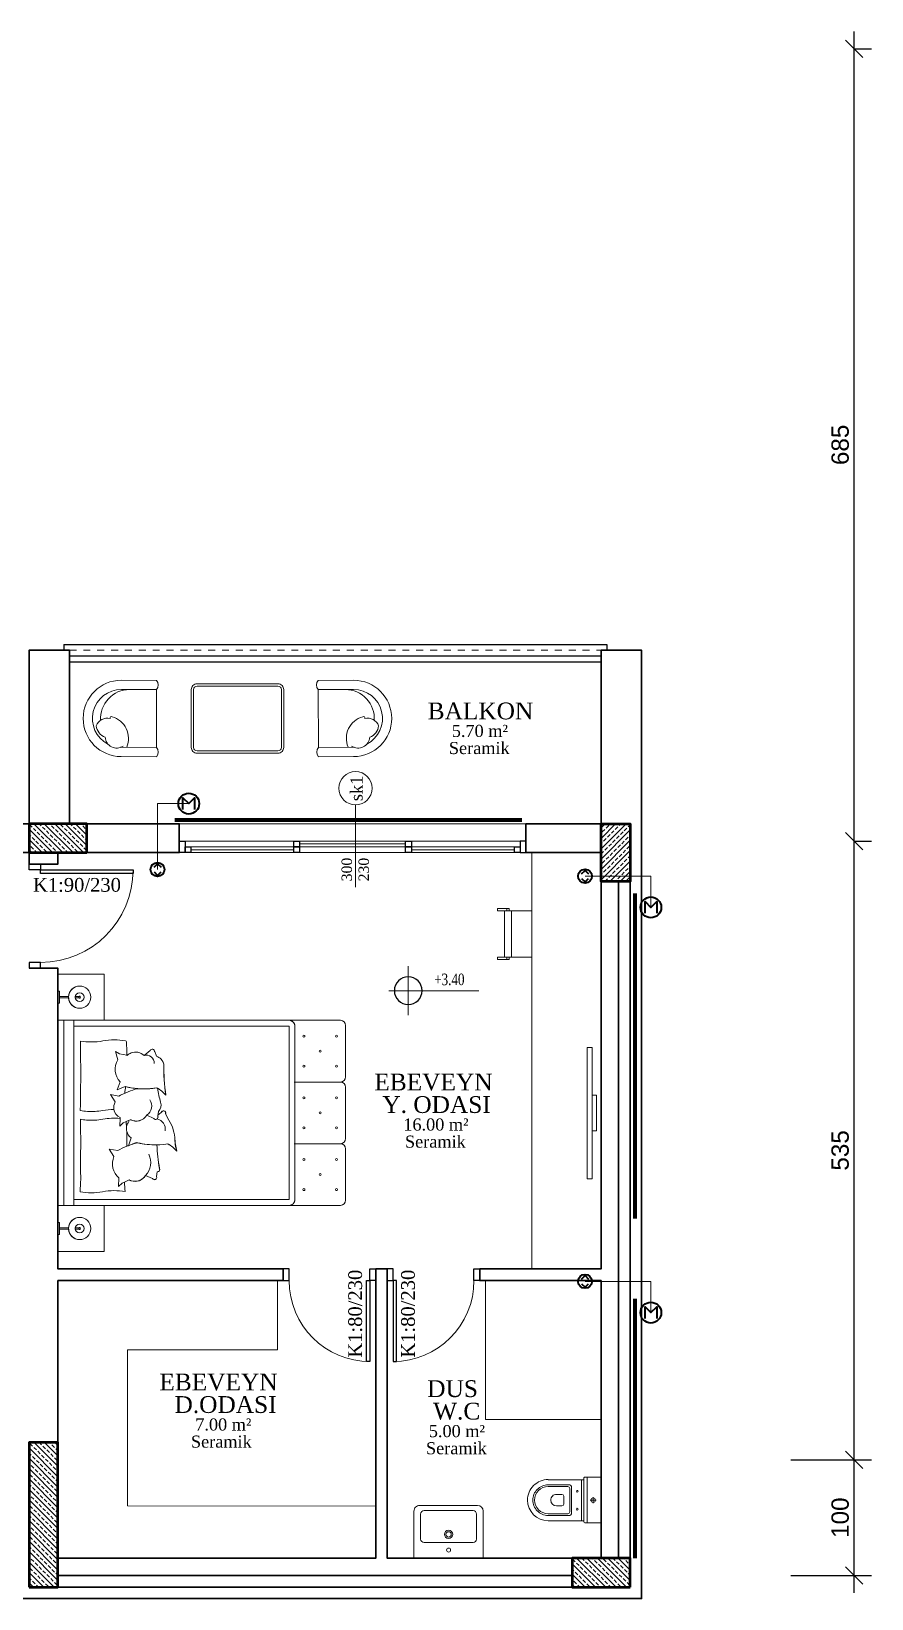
# Model space of a CAD drawing. Header units: centimetres. Extents: x 104975 to 122481, y -80380 to -76628.
# Drawn here: x 121563 to 122290, y -79325 to -77970 of the extents above; entities that cross this region are included whole.
import ezdxf
from ezdxf.enums import TextEntityAlignment as Align

# ---------------------------------------------------------------- set-up
doc = ezdxf.new("R2010")
doc.units = ezdxf.units.CM
doc.linetypes.add('KAPI ACILIS', pattern=[12, 6, -6])
for name, color, linetype, lineweight in [('000 DUVAR UPDATED', 30, 'Continuous', 35), ('00_DUVAR', 150, 'Continuous', 30), ('00_tefriş', 253, 'Continuous', 9), ('02 MERDIVEN IZDUSUM', 50, 'Continuous', 20), ('02 MERDIVEN KORKULUK', 30, 'Continuous', 25), ('02 MERDIVEN PLAN', 90, 'Continuous', 25), ('04 DIS OLCU', 40, 'Continuous', 9), ('04 KA TAG', 171, 'Continuous', 18), ('04 PEN TAG', 71, 'Continuous', 18), ('04 pencere cam', 4, 'Continuous', 18), ('04 PENCERE DENIZLIK', 190, 'Continuous', 18), ('04 pencere kasa', 3, 'Continuous', 25), ('04 pencere plan', 2, 'Continuous', 18), ('7-Yazı-Ölçü(0.18)', 7, 'Continuous', 18), ('COLUMN4', 3, 'Continuous', 50), ('D_DOL', 42, 'Continuous', 15), ('OL', 30, 'Continuous', 15), ('tarama', 2, 'Continuous', 18), ('VK_PANJUR', 40, 'Continuous', 35), ('VK_PANJUR_HATTI', 40, 'Continuous', 18), ('YAZI', 7, 'Continuous', 20)]:
    doc.layers.add(name, color=color, linetype=linetype, lineweight=lineweight)
doc.layers.add('PL', color=1, linetype='Continuous')
doc.styles.add('Arial_1', font='arial.ttf', dxfattribs={"height": 15})
doc.styles.get("Standard").update_dxf_attribs({"font": 'times.ttf'})
doc.dimstyles.new('Ic Olcu 1-100', dxfattribs={"dimscale": 30.48, "dimtxt": 15, "dimasz": 0.492126, "dimexe": 0.492126, "dimexo": 0.0625, "dimgap": 0.15, "dimtad": 1, "dimdsep": 46, "dimtxsty": 'Arial_1', "dimblk1": 'OBLIQUE', "dimblk2": 'OBLIQUE', "dimsah": 1, "dimcen": 0.09, "dimdle": 0.492126, "dimazin": 3, "dimtfac": 1, "dimtix": 1, "dimtmove": 0, "dimatfit": 3, "dimfxlon": 1, "dimtvp": 1, "dimtolj": 1, "dimarcsym": 2})

# ---------------------------------------------------------------- blocks, each defined once
blk = doc.blocks.new('wc')
at = {"layer": '00_tefriş', "lineweight": 5}
for p, q in [((-56532.5, -36762.4), (-56532.5, -36801.9)), ((-56517.4, -36763.4), (-56517.4, -36800.9)), ((-56517.4, -36764.3), (-56486.6, -36764.3)), ((-56515.6, -36764.3), (-56515.6, -36799.8)), ((-56506.8, -36782.1), (-56506.8, -36770.4)), ((-56486.6, -36768.8), (-56505.3, -36768.9)), ((-56505.3, -36782.1), (-56505.3, -36771.9)), ((-56486.6, -36770.3), (-56503.8, -36770.4)), ((-56528.1, -36782.1), (-56523.1, -36782.1)), ((-56525.6, -36784.6), (-56525.6, -36779.6)), ((-56506.8, -36782.1), (-56506.8, -36793.8)), ((-56505.3, -36782.1), (-56505.3, -36792.3)), ((-56500.1, -36782.1), (-56500.1, -36778.6)), ((-56500.1, -36782.1), (-56500.1, -36785.6)), ((-56498.6, -36777.1), (-56493.9, -36777.1)), ((-56498.6, -36787.1), (-56493.9, -36787.1)), ((-56488.9, -36782.1), (-56488.9, -36782.1)), ((-56468.9, -36782.1), (-56468.9, -36782.1)), ((-56517.4, -36799.8), (-56486.6, -36799.8)), ((-56486.6, -36795.3), (-56505.3, -36795.3)), ((-56486.6, -36793.8), (-56503.8, -36793.8))]:
    blk.add_line(p, q, dxfattribs=at)
for points in [[(-56532.5, -36762.4), (-56520.4, -36762.4), (-56520.4, -36801.9), (-56532.5, -36801.9)], [(-56520.4, -36762.4), (-56518.4, -36762.4)], [(-56518.4, -36801.9), (-56520.4, -36801.9)]]:
    blk.add_lwpolyline(points, dxfattribs=at)
for centre, radius in [((-56511.9, -36774.3), 0.75), ((-56525.6, -36782.1), 2), ((-56511.9, -36789.8), 0.75)]:
    blk.add_circle(centre, radius, dxfattribs=at)
for centre, radius, start, end in [((-56518.4, -36763.4), 1, 0, 90), ((-56505.3, -36770.4), 1.5, 90.0318, 180), ((-56503.8, -36771.9), 1.5, 90.0318, 180), ((-56486.6, -36782.1), 17.8, 0, 90), ((-56486.6, -36782.1), 13.2, 44.9852, 90.0601), ((-56486.6, -36782.1), 11.7, 44.9852, 90.0601), ((-56486.6, -36782.1), 11.7, 359.9386, 44.9852), ((-56486.6, -36782.1), 13.2, 359.9386, 44.9852), ((-56498.6, -36778.6), 1.5, 90, 180), ((-56498.6, -36785.6), 1.5, 180, 270), ((-56493.9, -36782.1), 5, 0, 90), ((-56493.9, -36782.1), 5, 270, 0), ((-56486.6, -36782.1), 17.8, 270, 0), ((-56486.6, -36782.1), 11.7, 315.0148, 0.0614), ((-56486.6, -36782.1), 13.2, 315.0148, 0.0614), ((-56518.4, -36800.9), 1, 270, 0), ((-56505.3, -36793.8), 1.5, 180, 269.9682), ((-56503.8, -36792.3), 1.5, 180, 269.9682), ((-56486.6, -36782.1), 11.7, 269.9399, 315.0148), ((-56486.6, -36782.1), 13.2, 269.9399, 315.0148)]:
    blk.add_arc(centre, radius, start, end, dxfattribs=at)
blk = doc.blocks.new('eviye')
at = {"layer": '00_tefriş'}
for p, q in [((164326, -36793.9), (164326, -36834.5)), ((164386, -36793.9), (164326, -36793.9)), ((164386, -36793.9), (164386, -36834.5)), ((164331.8, -36832), (164331.8, -36810.4)), ((164377.2, -36807.4), (164334.8, -36807.4)), ((164380.2, -36832), (164380.2, -36810.4)), ((164356, -36839.5), (164331, -36839.5)), ((164356, -36835), (164334.8, -36835)), ((164356, -36835), (164377.2, -36835)), ((164356, -36839.5), (164381, -36839.5))]:
    blk.add_line(p, q, dxfattribs=at)
for centre, radius in [((164356, -36800.9), 1.75), ((164356, -36814.5), 3.65), ((164356, -36814.5), 2.3)]:
    blk.add_circle(centre, radius, dxfattribs=at)
for centre, radius, start, end in [((164334.8, -36810.4), 3, 90, 180), ((164377.2, -36810.4), 3, 0, 90), ((164331, -36834.5), 5, 180, 270), ((164334.8, -36832), 3, 180, 270), ((164377.2, -36832), 3, 270, 0), ((164381, -36834.5), 5, 270, 0)]:
    blk.add_arc(centre, radius, start, end, dxfattribs=at)
blk = doc.blocks.new('oda ismi-flat-1-flat-2-flat-1')
at = {"layer": 'YAZI'}
for tag, height, p in [('ODAISMI', 25.9, (32.8, 3.2)), ('ODAISMI', 25.9, (32.8, -31.5)), ('METREKARE', 18.7, (32.6, -58.7)), ('MALZEME', 18.7, (34.4, -85.1))]:
    blk.add_attdef(tag, text='', height=height, dxfattribs=at).set_placement(p, align=Align.CENTER)
blk = doc.blocks.new('yatak buyuk-flat-1-flat-1')
at = {"layer": 'D_DOL'}
for p, q in [((0, 250), (40, 250)), ((0, 210), (0, 250)), ((40, 250), (40, 210)), ((0, 235.2), (0, 224.8)), ((1.4, 235.2), (0, 235.2)), ((1.4, 235.2), (1.4, 224.8)), ((1.4, 230.6), (9.2, 230.6)), ((15, 230.6), (18.3, 230.6)), ((1.4, 224.8), (0, 224.8)), ((1.4, 229.4), (9.2, 229.4)), ((15, 229.4), (18.3, 229.4)), ((40, 210), (0, 210)), ((13.7, 210), (5, 210)), ((5, 210), (5, 50)), ((200, 210), (13.7, 210)), ((13.7, 50), (13.7, 210)), ((200, 205), (13.7, 205)), ((200, 205), (200, 55)), ((205, 205), (205, 55)), ((79.8, 183.8), (74.6, 179.6)), ((85.2, 179), (83.7, 182.9)), ((82.9, 125.2), (76.8, 127.9)), ((86.9, 131.2), (86.4, 127.1)), ((89.4, 130.4), (86.5, 128.1)), ((94.8, 125.6), (93.2, 129.5)), ((81.9, 73.1), (75.7, 75.8)), ((85.9, 79.1), (85.4, 74.9)), ((200, 55), (13.7, 55)), ((0, 50), (40, 50)), ((0, 10), (0, 50)), ((5, 50), (13.7, 50)), ((200, 50), (13.7, 50)), ((40, 50), (40, 10)), ((0, 24.8), (0, 35.2)), ((1.4, 35.2), (0, 35.2)), ((1.4, 24.8), (1.4, 35.2)), ((1.4, 30.6), (9.2, 30.6)), ((1.4, 29.4), (9.2, 29.4)), ((15, 30.6), (18.3, 30.6)), ((15, 29.4), (18.3, 29.4)), ((1.4, 24.8), (0, 24.8)), ((40, 10), (0, 10))]:
    blk.add_line(p, q, dxfattribs=at)
for points in [[(0, 250), (0, 235.2), (1.4, 235.2), (1.4, 230.6), (9.2, 230.6, -0.396737), (18.8, 239.6, -1), (18.8, 220.4, -0.396737), (9.2, 229.4), (1.4, 229.4), (1.4, 224.8), (0, 224.8), (0, 210), (5, 210), (13.7, 210), (40, 210), (40, 250)], [(9.2, 230.6, 0.431909), (18.8, 220.4, 1), (18.8, 239.6, 0.396737)], [(18.8, 233.8, 0.37077), (15, 230.6), (18.3, 230.6, -0.182676), (18.8, 230.8, -1), (18.8, 229.2, -0.182676), (18.3, 229.4), (15, 229.4, 0.37077), (18.8, 226.2, 1)], [(18.8, 233.8, -1), (18.8, 226.2, -1)], [(18.8, 230.8, -1), (18.8, 229.2, -1)], [(13.7, 55), (13.7, 50), (40, 50), (200, 50, 0.414214), (205, 55), (205, 205, 0.414214), (200, 210), (13.7, 210), (13.7, 205), (200, 205), (200, 55)], [(19.4, 192.1, -0.010905), (19.4, 136.3, -0.000529), (19.3, 132, 0.028942), (25.5, 131.2, 0.060996), (38.6, 132, -0.044718), (48.4, 133, -0.17513), (49.6, 139.4), (45.5, 145.8), (52.8, 144.5, -0.02118), (57.9, 147.1, -0.013086), (58.5, 152.7, -0.001568), (58.1, 152.8), (51.3, 149.8), (53.7, 156.9, -0.328168), (51.8, 175.8), (49.7, 182.9), (53.3, 180.9), (59.6, 179.8, 0.006955), (59.3, 191.5, 0.352243), (58.6, 192.2, 0.089675), (38.9, 192.2, -0.091158)], [(63.3, 181.8, 0.091522), (60, 179.7), (59.6, 179.8), (53.3, 180.9), (49.7, 182.9), (51.8, 175.8, 0.328168), (53.7, 156.9), (51.3, 149.8), (58.1, 152.8, 0.020378), (63.5, 151.6, 0.082123), (85.6, 151.6, -0.086663), (93.4, 145.2, -0.03318), (91.6, 172.2, 0.249516), (85.2, 179), (83.7, 182.9, 0.901035), (79.8, 183.8), (74.6, 179.6, 0.290934)], [(52.8, 144.5), (45.5, 145.8), (49.6, 139.4, 0.17513), (48.4, 133, 0.243964), (53.8, 125.9), (53.8, 125.2), (53.6, 118.4), (56.5, 121.3), (59, 122.4), (61.1, 123.4), (62.7, 124.1, 0.392918), (76.8, 127.9), (82.9, 125.2, 0.901035), (86.4, 127.1), (86.9, 131.2, 0.287202), (88.8, 139.1, -0.022841), (86.2, 151.2, 0.006283), (85.6, 151.6, -0.061637), (69, 150.9, 0.064503)], [(24.6, 123.8, -0.023883), (19.5, 124.4, -0.002137), (19.6, 117.4, -0.01041), (19.4, 83.3, -0.040169), (19.1, 61.8, 0.090908), (38.6, 61.8, -0.089245), (58.2, 61.9, -0.019198), (57.6, 70.1), (55.5, 69.2), (52.5, 66.3), (52.8, 73.7, -0.326756), (48.5, 92.3), (44.4, 98.6), (51.7, 97.4, -0.03169), (59.5, 101.1, 0.016501), (59.5, 114, -0.102864), (59.3, 117.8, 0.005985), (59, 122.4), (56.5, 121.3), (53.6, 118.4), (53.8, 125.2, 0.067694), (38.9, 124.5, -0.066607)], [(76.8, 127.9, -0.392918), (62.7, 124.1), (61.1, 123.4), (61.4, 122.4, 0.137143), (59.3, 117.8, -0.004907), (59.5, 114, 0.181605), (63.3, 108.5), (61, 101.6, -0.009582), (63.5, 102.5), (67.7, 104.4, 0.102673), (95.2, 103.1, -0.086663), (102.9, 96.8, -0.074176), (101.1, 108.8, 0.12918), (94.8, 125.6), (93.2, 129.5, 0.901035), (89.4, 130.4), (86.5, 128.1), (86.4, 127.1, -0.901035), (82.9, 125.2)], [(63.5, 102.5), (60.9, 101.4), (61, 101.6, 0.005935), (59.5, 101.1, 0.03169), (51.7, 97.4), (44.4, 98.6), (48.5, 92.3, 0.326756), (52.8, 73.7), (52.5, 66.3), (55.5, 69.2), (57.6, 70.1), (61.7, 72, 0.038076), (63.2, 71.3, 0.349611), (75.7, 75.8), (81.9, 73.1, 0.901035), (85.4, 74.9), (85.9, 79.1, 0.678372), (87.8, 81.9, -0.010137), (85.5, 102.3, -0.061385), (69, 104.1, 0.021337)], [(0, 50), (0, 35.2), (1.4, 35.2), (1.4, 30.6), (9.2, 30.6, -0.396737), (18.8, 39.6, -1), (18.8, 20.4, -0.396737), (9.2, 29.4), (1.4, 29.4), (1.4, 24.8), (0, 24.8), (0, 10), (40, 10), (40, 50)], [(18.8, 39.6, 0.396737), (9.2, 30.6, 0.431909), (18.8, 20.4, 1)], [(18.8, 33.8, 0.37077), (15, 30.6), (18.3, 30.6, -0.182676), (18.8, 30.8, -1), (18.8, 29.2, -0.182676), (18.3, 29.4), (15, 29.4, 0.37077), (18.8, 26.2, 1)], [(18.8, 26.2, -1), (18.8, 33.8, -1)], [(18.8, 29.2, -1), (18.8, 30.8, -1)]]:
    blk.add_lwpolyline(points, format="xyb", close=True, dxfattribs=at)
at = {"layer": 'D_DOL', "linetype": 'Continuous', "ltscale": 0.7}
blk.add_lwpolyline([(0, 50), (0, 210), (5, 210), (5, 50)], close=True, dxfattribs=at)
at = {"layer": 'D_DOL'}
for points in [[(0, 210), (0, 50), (5, 50), (5, 210)], [(5, 210), (5, 50), (13.7, 50), (13.7, 210)]]:
    blk.add_lwpolyline(points, close=True, dxfattribs=at)
for centre, radius in [((18.8, 230), 9.6), ((18.8, 230), 3.84), ((18.8, 230), 0.768), ((18.8, 30), 9.6), ((18.8, 30), 3.84), ((18.8, 30), 0.768)]:
    blk.add_circle(centre, radius, dxfattribs=at)
for centre, radius, start, end in [((200, 205), 5, 0, 90), ((76.6, 173.2), 6.68, 355.8658, 107.3957), ((81.7, 183.1), 1.98, 352.5727, 160.6526), ((82, 169.6), 9.89, 15.0295, 71.07), ((295.2, 172.3), 203.7, 180.0282, 187.6298), ((74.8, 218.4), 67.7, 255.7162, 279.1649), ((71.4, 126.2), 29.1, 40.9609, 60.7731), ((219.9, 173.3), 135.5, 189.3886, 194.6224), ((71.8, 136), 9.42, 301.5495, 34.3433), ((81.6, 136.7), 7.61, 314.4301, 18.5269), ((67.7, 133.6), 10.7, 242.1866, 327.9895), ((84.6, 126.3), 1.98, 214.0071, 22.0869), ((83.6, 115.7), 9.33, 351.8936, 76.6902), ((91.3, 129.7), 1.98, 352.5727, 160.6526), ((66, 105.1), 35.3, 5.9749, 35.4178), ((142.1, 108.8), 40.9, 180.1013, 197.0702), ((84.4, 170), 67.7, 255.7162, 279.1649), ((588.7, 148.2), 505.3, 185.211, 187.5342), ((81, 77.8), 29.1, 40.9609, 60.7731), ((64.1, 87), 16.2, 316.2061, 26.1373), ((86.2, 80.9), 1.84, 258.174, 34.7815), ((66.7, 81.5), 10.7, 242.1866, 327.9895), ((83.5, 74.2), 1.98, 214.0071, 22.0869), ((200, 55), 5, 270, 0)]:
    blk.add_arc(centre, radius, start, end, dxfattribs=at)
blk = doc.blocks.new('A$C1352')
at = {"color": 0}
for points in [[(0.003, 0.053), (0.003, 0.553, -0.414214), (0.053, 0.603), (0.753, 0.603, -0.414214), (0.803, 0.553), (0.803, 0.053, -0.414214), (0.753, 0.003), (0.053, 0.003, -0.414214)], [(0.023, 0.053), (0.023, 0.553, -0.414214), (0.053, 0.583), (0.753, 0.583, -0.414214), (0.783, 0.553), (0.783, 0.053, -0.414214), (0.753, 0.023), (0.053, 0.023, -0.414214)]]:
    blk.add_lwpolyline(points, format="xyb", close=True, dxfattribs=at)
blk = doc.blocks.new('GVSEDSFDV')
at = {"layer": '00_tefriş'}
for p, q in [((77879.4, -79205.2), (77909.9, -79205.3)), ((78080.5, -79205.2), (78050, -79205.3))]:
    blk.add_line(p, q, dxfattribs=at)
for points in [[(77909.9, -79205.3, -0.369229), (77909.9, -79213.3), (77879.4, -79213.2, -1), (77879.5, -79147.2), (77910, -79147.3, -0.369229), (77910, -79155.3)], [(78050, -79205.3, 0.369229), (78050, -79213.3), (78080.5, -79213.2, 1), (78080.4, -79147.2), (78049.9, -79147.3, 0.369229), (78049.9, -79155.3)]]:
    blk.add_lwpolyline(points, format="xyb", close=True, dxfattribs=at)
for points in [[(77867.9, -79202.4, -0.785087), (77879.5, -79155.2), (77910, -79155.3)], [(78092, -79202.4, 0.785087), (78080.4, -79155.2), (78049.9, -79155.3)]]:
    blk.add_lwpolyline(points, format="xyb", dxfattribs=at)
for centre, radius, start, end in [((77886.5, -79180.3), 25, 89.9461, 183.658), ((78073.4, -79180.3), 25, 356.342, 90.0539), ((77867.4, -79190.3), 10.3, 76.6403, 159.4695), ((77870.9, -79179.8), 1.2, 60.6238, 203.7423), ((77866.3, -79197.4), 19.4, 337.0143, 74.2857), ((78093.6, -79197.4), 19.4, 105.7143, 202.9857), ((78089, -79179.8), 1.2, 336.2577, 119.3762), ((78092.5, -79190.3), 10.3, 20.5305, 103.3597), ((77869.1, -79185.7), 11.3, 184.9999, 251.3534), ((77875.5, -79195.9), 10, 182.9922, 304.1401), ((78084.4, -79195.9), 10, 235.8599, 357.0078), ((78090.8, -79185.7), 11.3, 288.6466, 355.0001), ((77879.4, -79180.2), 25, 268.8536, 269.9461), ((78080.5, -79180.2), 25, 270.0539, 271.1464)]:
    blk.add_arc(centre, radius, start, end, dxfattribs=at)
at = {"layer": '00_tefriş', "xscale": 100, "yscale": 100, "zscale": 100}
blk.add_blockref('A$C1352', (77939.7, -79210.6), dxfattribs=at)
blk = doc.blocks.new('_Oblique')
at = {"color": 0, "linetype": 'ByBlock', "lineweight": -2}
blk.add_line((-0.5, -0.5), (0.5, 0.5), dxfattribs=at)
blk = doc.blocks.new('*D48')
at = {"layer": '04 DIS OLCU', "color": 0, "lineweight": -2}
for p, q in [((122275.3, -79320), (122275.3, -79190)), ((122220.4, -79205), (122290.3, -79205)), ((122220.4, -79305), (122290.3, -79305))]:
    blk.add_line(p, q, dxfattribs=at)
at = {"layer": 'Defpoints', "color": 0}
for p in [(122218.5, -79205), (122275.3, -79205), (122218.5, -79305)]:
    blk.add_point(p, dxfattribs=at)
at = {"layer": '04 DIS OLCU', "color": 0, "lineweight": -2, "xscale": 14.9999992057106, "yscale": 14.9999992057106, "zscale": 14.9999992057106}
for p, rotation in [((122275.3, -79205), 90), ((122275.3, -79305), 270)]:
    blk.add_blockref('_Oblique', p, dxfattribs=dict(at, rotation=rotation))
at = {"layer": '04 DIS OLCU', "color": 0, "insert": (122263.1, -79255), "char_height": 15, "attachment_point": 5, "rotation": 90, "style": 'Arial_1'}
blk.add_mtext('\\A1;100', dxfattribs=at)
blk = doc.blocks.new('*D49')
at = {"layer": '04 DIS OLCU', "color": 0, "lineweight": -2}
for p, q in [((122275.3, -79220), (122275.3, -78655)), ((122275.3, -78670), (122290.3, -78670)), ((122220.4, -79205), (122290.3, -79205))]:
    blk.add_line(p, q, dxfattribs=at)
at = {"layer": 'Defpoints', "color": 0}
for p in [(122275.3, -78670), (122275.3, -78670), (122218.5, -79205)]:
    blk.add_point(p, dxfattribs=at)
at = {"layer": '04 DIS OLCU', "color": 0, "lineweight": -2, "xscale": 14.9999992057106, "yscale": 14.9999992057106, "zscale": 14.9999992057106}
for p, rotation in [((122275.3, -78670), 90), ((122275.3, -79205), 270)]:
    blk.add_blockref('_Oblique', p, dxfattribs=dict(at, rotation=rotation))
at = {"layer": '04 DIS OLCU', "color": 0, "insert": (122263.1, -78937.5), "char_height": 15, "attachment_point": 5, "rotation": 90, "style": 'Arial_1'}
blk.add_mtext('\\A1;535', dxfattribs=at)
blk = doc.blocks.new('*D50')
at = {"layer": '04 DIS OLCU', "color": 0, "lineweight": -2}
for p, q in [((122275.3, -78685), (122275.3, -77970)), ((122275.3, -77985), (122290.3, -77985)), ((122275.3, -78670), (122290.3, -78670))]:
    blk.add_line(p, q, dxfattribs=at)
at = {"layer": 'Defpoints', "color": 0}
for p in [(122275.3, -77985), (122275.3, -77985), (122275.3, -78670)]:
    blk.add_point(p, dxfattribs=at)
at = {"layer": '04 DIS OLCU', "color": 0, "lineweight": -2, "xscale": 14.9999992057106, "yscale": 14.9999992057106, "zscale": 14.9999992057106}
for p, rotation in [((122275.3, -77985), 90), ((122275.3, -78670), 270)]:
    blk.add_blockref('_Oblique', p, dxfattribs=dict(at, rotation=rotation))
at = {"layer": '04 DIS OLCU', "color": 0, "insert": (122263.1, -78327.5), "char_height": 15, "attachment_point": 5, "rotation": 90, "style": 'Arial_1'}
blk.add_mtext('\\A1;685', dxfattribs=at)
blk = doc.blocks.new('VK_motor')
blk.add_lwpolyline([(-5, -5), (-5, 5), (0, 0), (5, 5), (5, -5)])
blk.add_circle((0, 0), 9)
blk = doc.blocks.new('VK_updown')
for points in [[(-3, 2), (0, 5), (3, 2)], [(-3, -2), (0, -5), (3, -2)]]:
    blk.add_lwpolyline(points)
blk.add_circle((0, 0), 6)

msp = doc.modelspace()

# ---------------------------------------------------------------- hatches: boundary and pattern name
at = {"layer": 'tarama'}
h = msp.add_hatch(dxfattribs=at)
h.set_pattern_fill('ANSI33', color=256, angle=270)
h.set_pattern_definition([(315, (55726.2175, 852.147), (4.49012806, 4.49012806), []), (315, (55726.2175, 847.657), (4.49012806, 4.49012806), [3.175, -1.5875])])
h.paths.add_polyline_path([(121611.217, -78680.015), (121611.217, -78655.015), (121561.217, -78655.015), (121561.217, -78680.015)])
h = msp.add_hatch(dxfattribs=at)
h.set_pattern_fill('ANSI33', color=256, angle=180)
h.set_pattern_definition([(225, (201833.318, -13528.4026), (4.49012806, -4.49012806), []), (225, (201828.828, -13528.4026), (4.49012806, -4.49012806), [3.175, -1.5875])])
h.paths.add_polyline_path([(122056.202, -78655.135), (122081.202, -78655.135), (122081.202, -78705.135), (122056.202, -78705.135)])
h = msp.add_hatch(dxfattribs=at)
h.set_pattern_fill('ANSI33', color=256, angle=270)
h.set_pattern_definition([(315, (56236.2175, -102.853), (4.49012806, 4.49012806), []), (315, (56236.2175, -107.343), (4.49012806, 4.49012806), [3.175, -1.5875])])
h.paths.add_polyline_path([(121561.199, -79315.045), (121586.199, -79315.045), (121586.217, -79190.015), (121561.217, -79190.015)])
h = msp.add_hatch(dxfattribs=at)
h.set_pattern_fill('ANSI33', color=256, angle=270)
h.set_pattern_definition([(315, (56196.084, 217.001), (4.49012806, 4.49012806), []), (315, (56196.084, 212.511), (4.49012806, 4.49012806), [3.175, -1.5875])])
h.paths.add_polyline_path([(122081.084, -79315.161), (122081.084, -79290.161), (122031.084, -79290.161), (122031.084, -79315.161)])

# ---------------------------------------------------------------- linework, layer by layer
at = {"layer": '00_DUVAR'}
for points in [[(121596.217, -78655), (121596.217, -78505), (121561.217, -78505), (121561.217, -78655), (121541.217, -78655), (121541.217, -78680), (121561.217, -78680), (121561.217, -78690), (121586.217, -78690), (121586.217, -78680), (121691.217, -78680), (121691.217, -78655)], [(122081.217, -78705), (122081.217, -79290), (122071.217, -79290), (122071.217, -78705)], [(121586.217, -79315), (122031.217, -79315), (122031.217, -79305), (121586.217, -79305)]]:
    msp.add_lwpolyline(points, close=True, dxfattribs=at)
for points in [[(121551.217, -79325), (122091.217, -79325), (122091.217, -78505), (122056.217, -78505), (122056.217, -78655), (121991.217, -78655), (121991.217, -78680), (122056.217, -78680), (122056.217, -79040), (121951.217, -79040), (121951.217, -79050), (122056.217, -79050), (122056.217, -79290)], [(122056.217, -79290), (121871.217, -79290), (121871.217, -79040), (121861.217, -79040), (121861.217, -79290), (121586.217, -79290), (121586.217, -79050), (121781.217, -79050), (121781.217, -79040), (121586.217, -79040), (121586.217, -78780), (121561.217, -78780)]]:
    msp.add_lwpolyline(points, dxfattribs=at)
at = {"layer": '00_tefriş'}
for p, q in [((121996.217, -78680), (121996.217, -79040)), ((121786.217, -78825), (121830.662, -78825)), ((121835.106, -78873.889), (121835.106, -78829.444)), ((122044.035, -78848.549), (122044.035, -78961.949)), ((122048.445, -78848.549), (122044.035, -78848.549)), ((122048.445, -78920.672), (122048.445, -78848.549)), ((121790.662, -78878.333), (121830.662, -78878.333)), ((121835.106, -78927.222), (121835.106, -78882.778)), ((122048.445, -78889.827), (122048.445, -78920.672)), ((122048.445, -78889.827), (122048.445, -78920.672)), ((122052.275, -78889.827), (122048.445, -78889.827)), ((122052.275, -78920.672), (122052.275, -78889.827)), ((122048.445, -78920.672), (122052.275, -78920.672)), ((122048.445, -78961.949), (122048.445, -78920.672)), ((121790.662, -78931.667), (121830.662, -78931.667)), ((121835.106, -78936.111), (121835.106, -78980.556)), ((122044.035, -78961.949), (122048.445, -78961.949)), ((121830.662, -78985), (121786.217, -78985))]:
    msp.add_line(p, q, dxfattribs=at)
msp.add_lwpolyline([(121861.217, -79244.898), (121646.378, -79244.723), (121646.378, -79110), (121776.217, -79110), (121776.217, -79050)], dxfattribs=at)
msp.add_lwpolyline([(122056.217, -79170), (122056.217, -79050), (121956.217, -79050), (121956.217, -79170)], close=True, dxfattribs=at)
for centre in [(121799.086, -78838.635), (121827.218, -78838.635), (121813.152, -78851.667), (121799.086, -78864.698), (121827.218, -78864.698), (121799.086, -78891.969), (121827.218, -78891.969), (121813.152, -78905), (121799.086, -78918.031), (121827.218, -78918.031), (121799.086, -78945.302), (121827.218, -78945.302), (121813.152, -78958.333), (121799.086, -78971.365), (121827.218, -78971.365)]:
    msp.add_circle(centre, 0.896, dxfattribs=at)
for centre, start, end in [((121830.662, -78829.444), 0, 90), ((121830.662, -78873.889), 270, 0), ((121830.662, -78882.778), 0, 90), ((121830.662, -78927.222), 270, 0), ((121830.662, -78936.111), 0, 90), ((121830.662, -78980.556), 270, 0)]:
    msp.add_arc(centre, 4.444, start, end, dxfattribs=at)
at = {"layer": '02 MERDIVEN IZDUSUM', "linetype": 'KAPI ACILIS'}
msp.add_lwpolyline([(121596.217, -78505), (122056.217, -78505)], dxfattribs=at)
at = {"layer": '02 MERDIVEN KORKULUK'}
for points in [[(121596.217, -78510), (122056.217, -78510)], [(121596.217, -78515), (122056.217, -78515)]]:
    msp.add_lwpolyline(points, dxfattribs=at)
at = {"layer": '02 MERDIVEN PLAN'}
for points in [[(121591.217, -78500), (122061.217, -78500)], [(121591.217, -78500), (121591.217, -78505)], [(122061.217, -78500), (122061.217, -78505)]]:
    msp.add_lwpolyline(points, dxfattribs=at)
at = {"layer": '04 PEN TAG'}
msp.add_line((121843.717, -78638.784), (121843.717, -78710.03), dxfattribs=at)
msp.add_circle((121843.717, -78624.407), 14.377, dxfattribs=at)
at = {"layer": '04 pencere cam'}
for points in [[(121701.217, -78677.515), (121790.371, -78677.515)], [(121795.371, -78672.515), (121887.024, -78672.515)], [(121892.024, -78677.515), (121981.217, -78677.515)]]:
    msp.add_lwpolyline(points, dxfattribs=at)
at = {"layer": '04 PENCERE DENIZLIK'}
msp.add_line((121991.217, -78655.031), (121691.217, -78655.031), dxfattribs=at)
at = {"layer": '04 pencere kasa'}
for points in [[(121696.217, -78670.015), (121696.217, -78680.015), (121691.217, -78680.015), (121691.217, -78670.015)], [(121795.371, -78670.015), (121795.371, -78675.015), (121790.371, -78675.015), (121790.371, -78670.015)], [(121892.024, -78670.015), (121892.024, -78675.015), (121887.024, -78675.015), (121887.024, -78670.015)], [(121986.217, -78670.015), (121986.217, -78680.015), (121991.217, -78680.015), (121991.217, -78670.015)], [(121701.217, -78675.015), (121701.217, -78680.015), (121696.217, -78680.015), (121696.217, -78675.015)], [(121795.371, -78675.015), (121795.371, -78680.015), (121790.371, -78680.015), (121790.371, -78675.015)], [(121892.024, -78675.015), (121892.024, -78680.015), (121887.024, -78680.015), (121887.024, -78675.015)], [(121986.217, -78675.015), (121986.217, -78680.015), (121981.217, -78680.015), (121981.217, -78675.015)], [(121571.217, -78695), (121561.217, -78695), (121561.217, -78690), (121571.217, -78690)], [(121651.217, -78698), (121571.217, -78698), (121571.217, -78695), (121651.217, -78695)], [(121571.217, -78775), (121561.217, -78775), (121561.217, -78780), (121571.217, -78780)], [(121786.217, -79050), (121786.217, -79040), (121781.217, -79040), (121781.217, -79050)], [(121853.217, -79120), (121853.217, -79050), (121856.217, -79050), (121856.217, -79120)], [(121856.217, -79050), (121856.217, -79040), (121861.217, -79040), (121861.217, -79050)], [(121876.217, -79050), (121876.217, -79040), (121871.217, -79040), (121871.217, -79050)], [(121879.217, -79120), (121879.217, -79050), (121876.217, -79050), (121876.217, -79120)], [(121946.217, -79050), (121946.217, -79040), (121951.217, -79040), (121951.217, -79050)]]:
    msp.add_lwpolyline(points, close=True, dxfattribs=at)
at = {"layer": '04 pencere plan'}
for p, q in [((121691.217, -78670.015), (121991.217, -78670.015)), ((121691.217, -78680.015), (121991.217, -78680.015)), ((121701.217, -78675.015), (121981.217, -78675.015))]:
    msp.add_line(p, q, dxfattribs=at)
for centre, radius, start, end in [((121571.217, -78695), 80, 270, 0), ((121856.217, -79050), 70, 180, 270), ((121876.217, -79050), 70, 270, 0)]:
    msp.add_arc(centre, radius, start, end, dxfattribs=at)
at = {"layer": 'COLUMN4', "color": 6}
for points in [[(121611.217, -78680), (121611.217, -78655), (121561.217, -78655), (121561.217, -78680)], [(122056.217, -78655), (122081.217, -78655), (122081.217, -78705), (122056.217, -78705)], [(121561.217, -79315), (121586.217, -79315), (121586.217, -79190), (121561.217, -79190)], [(122081.217, -79315), (122081.217, -79290), (122031.217, -79290), (122031.217, -79315)]]:
    msp.add_lwpolyline(points, close=True, dxfattribs=at)
at = {"layer": 'D_DOL', "lineweight": 20}
for p, q in [((121966.692, -78730.401), (121972.65, -78730.401)), ((121972.65, -78770.401), (121972.65, -78730.401)), ((121974.65, -78728.401), (121974.65, -78730.401)), ((121974.65, -78730.401), (121976.65, -78730.401)), ((121976.65, -78730.401), (121976.65, -78728.401)), ((121978.65, -78730.401), (121978.65, -78770.401)), ((121966.692, -78770.401), (121972.65, -78770.401)), ((121974.65, -78772.401), (121974.65, -78770.401)), ((121974.65, -78770.401), (121976.65, -78770.401)), ((121976.65, -78770.401), (121976.65, -78772.401))]:
    msp.add_line(p, q, dxfattribs=at)
at = {"layer": 'D_DOL'}
for points in [[(121966.692, -78730.401), (121966.692, -78728.401), (121974.65, -78728.401), (121974.65, -78730.401), (121972.65, -78730.401)], [(121972.65, -78730.401), (121972.65, -78770.401), (121974.65, -78770.401), (121974.65, -78770.401), (121976.65, -78770.401), (121978.65, -78770.401), (121978.65, -78730.401)], [(121974.65, -78730.401), (121974.65, -78728.401), (121976.65, -78728.401), (121976.65, -78730.401)], [(121978.65, -78730.401), (121978.65, -78770.401), (121996.217, -78770.401), (121996.217, -78730.401)], [(121966.692, -78770.401), (121966.692, -78772.401), (121974.65, -78772.401), (121974.65, -78770.401), (121972.65, -78770.401)], [(121974.65, -78770.401), (121974.65, -78772.401), (121976.65, -78772.401), (121976.65, -78770.401)]]:
    msp.add_lwpolyline(points, close=True, dxfattribs=at)
at = {"layer": 'OL', "linetype": 'Continuous'}
msp.add_line((121872.501, -78799.43), (121950.388, -78799.43), dxfattribs=at)
msp.add_lwpolyline([(121889.301, -78778.318), (121889.301, -78820.553)], dxfattribs=at)
msp.add_circle((121889.301, -78799.43), 12, dxfattribs=at)
at = {"layer": 'PL'}
for start, end in [(0, 180), (180, 0)]:
    msp.add_arc((121889.301, -78799.43), 12, start, end, dxfattribs=at)
at = {"layer": 'VK_PANJUR', "lineweight": 70}
for p, q in [((121687.407, -78651.672), (121987.681, -78651.672)), ((122085.285, -78715.374), (122085.285, -78996.276)), ((122085.285, -79065.694), (122085.285, -79290.092))]:
    msp.add_line(p, q, dxfattribs=at)
at = {"layer": 'VK_PANJUR_HATTI'}
for points in [[(121672.407, -78694.672), (121672.407, -78637.672), (121699.407, -78637.672)], [(122042.285, -78700.374), (122099.285, -78700.374), (122099.285, -78727.374)], [(122042.285, -79050.694), (122099.285, -79050.694), (122099.285, -79077.694)]]:
    msp.add_lwpolyline(points, dxfattribs=at)

# ---------------------------------------------------------------- block references
at = {"layer": '000 DUVAR UPDATED'}
ref = msp.add_blockref('oda ismi-flat-1-flat-2-flat-1', (121932.823, -78547.148), dxfattribs=dict(at, xscale=0.5599999999999999, yscale=0.5599999999999999, zscale=0.5599999999999999))
ref.add_attrib('METREKARE', '5.70 m²', dxfattribs={"layer": 'YAZI', "height": 10.4509}).set_placement((121951.288, -78580.014), align=Align.CENTER)
ref.add_attrib('MALZEME', 'Seramik', dxfattribs={"layer": 'YAZI', "height": 10.4509}).set_placement((121950.789, -78594.813), align=Align.CENTER)
ref.add_attrib('ODAISMI', 'BALKON', dxfattribs={"layer": 'YAZI', "height": 14.5152}).set_placement((121951.836, -78564.796), align=Align.CENTER)
ref = msp.add_blockref('oda ismi-flat-1-flat-2-flat-1', (121894.82, -78887.438), dxfattribs=dict(at, xscale=0.5599999999999999, yscale=0.5599999999999999, zscale=0.5599999999999999))
ref.add_attrib('METREKARE', '16.00 m²', dxfattribs={"layer": 'YAZI', "height": 10.4509}).set_placement((121913.285, -78920.303), align=Align.CENTER)
ref.add_attrib('MALZEME', 'Seramik', dxfattribs={"layer": 'YAZI', "height": 10.4509}).set_placement((121912.787, -78935.103), align=Align.CENTER)
ref.add_attrib('ODAISMI', 'Y. ODASI', dxfattribs={"layer": 'YAZI', "height": 14.5152}).set_placement((121913.833, -78905.086), align=Align.CENTER)
ref.add_attrib('ODAISMI', 'EBEVEYN', dxfattribs={"layer": 'YAZI', "height": 14.5152}).set_placement((121911.12, -78885.627), align=Align.CENTER)
ref = msp.add_blockref('oda ismi-flat-1-flat-2-flat-1', (121709.632, -79146.791), dxfattribs=dict(at, xscale=0.5599999999999999, yscale=0.5599999999999999, zscale=0.5599999999999999))
ref.add_attrib('METREKARE', '7.00 m²', dxfattribs={"layer": 'YAZI', "height": 10.4509}).set_placement((121729.333, -79179.657), align=Align.CENTER)
ref.add_attrib('MALZEME', 'Seramik', dxfattribs={"layer": 'YAZI', "height": 10.4509}).set_placement((121727.598, -79194.456), align=Align.CENTER)
ref.add_attrib('ODAISMI', 'D.ODASI ', dxfattribs={"layer": 'YAZI', "height": 14.5152}).set_placement((121734.003, -79164.439), align=Align.CENTER)
ref.add_attrib('ODAISMI', 'EBEVEYN', dxfattribs={"layer": 'YAZI', "height": 14.5152}).set_placement((121725.105, -79144.98), align=Align.CENTER)
ref = msp.add_blockref('oda ismi-flat-1-flat-2-flat-1', (121913.021, -79152.513), dxfattribs=dict(at, xscale=0.5599999999999999, yscale=0.5599999999999999, zscale=0.5599999999999999))
ref.add_attrib('METREKARE', '5.00 m²', dxfattribs={"layer": 'YAZI', "height": 10.4509}).set_placement((121931.41, -79185.378), align=Align.CENTER)
ref.add_attrib('MALZEME', 'Seramik', dxfattribs={"layer": 'YAZI', "height": 10.4509}).set_placement((121930.987, -79200.178), align=Align.CENTER)
ref.add_attrib('ODAISMI', 'W.C', dxfattribs={"layer": 'YAZI', "height": 14.5152}).set_placement((121931.259, -79170.161), align=Align.CENTER)
ref.add_attrib('ODAISMI', 'DUS', dxfattribs={"layer": 'YAZI', "height": 14.5152}).set_placement((121927.688, -79150.702), align=Align.CENTER)
at = {"layer": '00_DUVAR'}
for name, p in [('GVSEDSFDV', (43761.574, 616.203)), ('yatak buyuk-flat-1-flat-1', (121586.217, -79035))]:
    msp.add_blockref(name, p, dxfattribs=at)
at = {"layer": '00_DUVAR', "lineweight": 20, "rotation": 180}
msp.add_blockref('wc', (65523.73, -116021.935), dxfattribs=at)
at = {"layer": '00_tefriş', "rotation": 180}
msp.add_blockref('eviye', (286280.263, -116083.9), dxfattribs=at)
at = {"layer": 'VK_PANJUR'}
for name, p in [('VK_motor', (121699.407, -78637.672)), ('VK_updown', (121672.407, -78694.672)), ('VK_updown', (122042.285, -78700.374)), ('VK_motor', (122099.285, -78727.374)), ('VK_updown', (122042.285, -79050.694)), ('VK_motor', (122099.285, -79077.694))]:
    msp.add_blockref(name, p, dxfattribs=at)

# ---------------------------------------------------------------- texts
at = {"layer": '04 KA TAG', "width": 0.990646}
msp.add_text('K1:90/230', height=11.8878, dxfattribs=at).set_placement((121640.726, -78713.837), align=Align.RIGHT)
for p in [(121849.328, -79040.622), (121895.054, -79040.622)]:
    msp.add_text('K1:80/230', height=11.8878, rotation=90, dxfattribs=at).set_placement(p, align=Align.RIGHT)
at = {"layer": '04 PEN TAG', "color": 5}
msp.add_text('sk1', height=10.5, rotation=90, dxfattribs=at).set_placement((121844.281, -78624.551), align=Align.MIDDLE)
at = {"layer": '04 PEN TAG', "color": 3}
msp.add_text('300', height=9, rotation=90, dxfattribs=at).set_placement((121840.631, -78704.841))
at = {"layer": '04 PEN TAG', "color": 1}
msp.add_text('230', height=9, rotation=90, dxfattribs=at).set_placement((121855.332, -78694.695), align=Align.CENTER)
at = {"layer": '7-Yazı-Ölçü(0.18)', "width": 0.75}
msp.add_text('+3.40', height=10, dxfattribs=at).set_placement((121911.802, -78794.611))

# ---------------------------------------------------------------- dimensions: what is measured, and where the dimension line sits
at = {"layer": '04 DIS OLCU'}
for base, p1, p2, picture, middle in [((122275.327, -77985), (122275.327, -78670), (122275.327, -77985), '*D50', (122263.096, -78327.5)), ((122275.327, -78670), (122218.514, -79205), (122275.327, -78670), '*D49', (122263.091, -78937.5)), ((122275.327, -79205), (122218.514, -79305), (122218.514, -79205), '*D48', (122263.096, -79255))]:
    dim = msp.add_linear_dim(base=base, p1=p1, p2=p2, angle=90, dimstyle='Ic Olcu 1-100', override={"dimtmove": 1}, dxfattribs=at)
    dim.commit()
    dim.dimension.update_dxf_attribs({"geometry": picture, "text_midpoint": middle})

doc.saveas('drawing.dxf')
